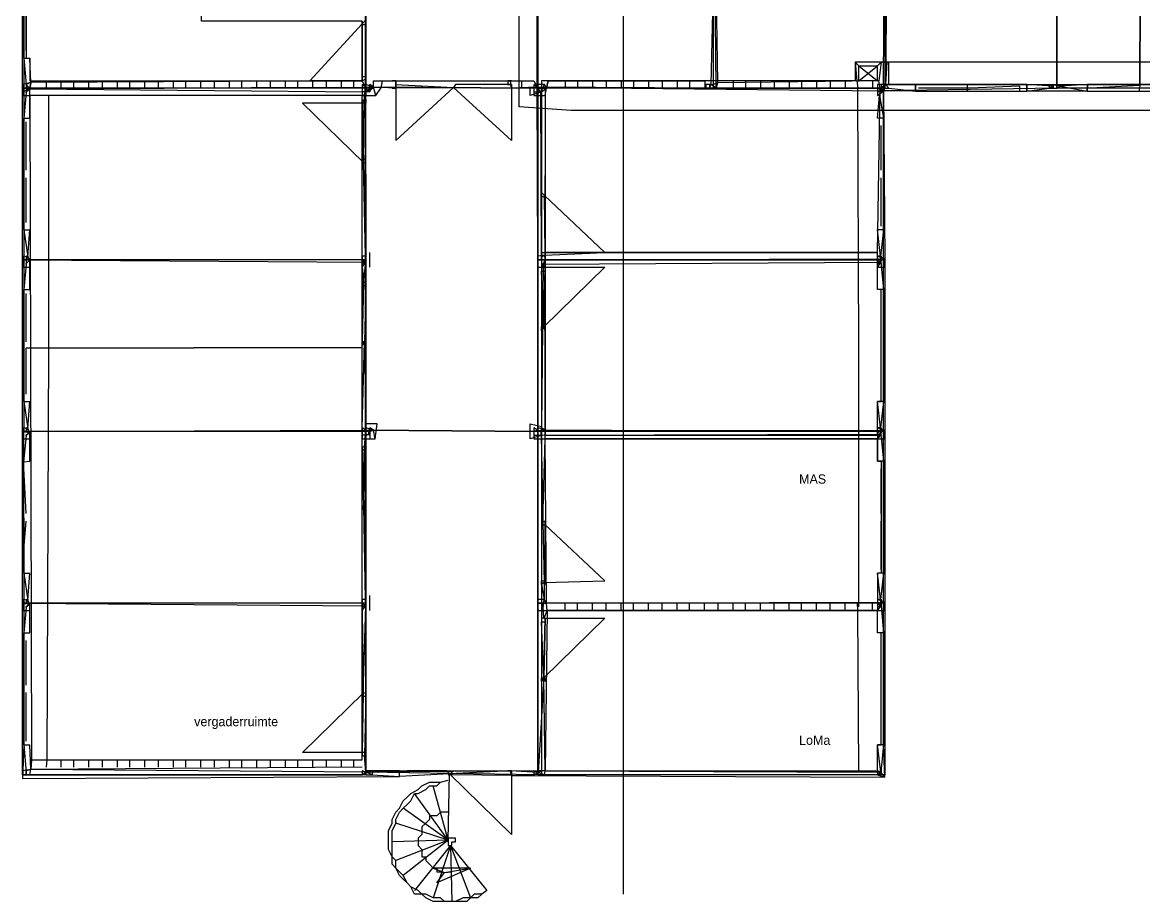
# Model space of a CAD drawing. Header units: metres. Extents: x -641 to 2745, y -1284 to 599.
# Drawn here: x 553 to 853.2, y -783 to -547.4 of the extents above; entities that cross this region are included whole.
import ezdxf

# ---------------------------------------------------------------- set-up
doc = ezdxf.new("R2010")
doc.units = ezdxf.units.M

msp = doc.modelspace()

# ---------------------------------------------------------------- linework, layer by layer
for p, q in [((852.5, -475), (852.25, -564.25)), ((852.25, -564.25), (852.5, -475)), ((737.43, -564), (738.5, -517)), ((738.5, -517), (739.11, -563.56)), ((553.4, -527), (553.4, -557)), ((553.4, -557), (553.4, -527)), ((554, -555), (554, -543)), ((645, -549), (645, -562.5)), ((553.4, -557), (553.4, -573)), ((553.4, -557), (554, -564)), ((553.4, -557), (555, -557)), ((555.22, -563.44), (555, -557)), ((852.5, -558), (784.5, -558)), ((898.5, -558), (852.5, -558)), ((555.22, -563.44), (555, -565.19)), ((555.22, -563.44), (555, -565.19)), ((555.22, -563.44), (555, -565.19)), ((555.22, -563.44), (555, -565.19)), ((644, -563), (555.22, -563.44)), ((559.33, -563), (559.33, -565)), ((559.33, -563), (559.33, -565)), ((559.33, -563), (559.33, -565)), ((563.33, -563), (563.33, -565)), ((563.33, -563), (563.33, -565)), ((563.33, -563), (563.33, -565)), ((566.67, -563), (566.67, -565)), ((566.67, -563), (566.67, -565)), ((566.67, -563), (566.67, -565)), ((570.67, -563), (570.67, -565)), ((570.67, -563), (570.67, -565)), ((570.67, -563), (570.67, -565)), ((574.33, -563), (574.33, -565)), ((574.33, -563), (574.33, -565)), ((574.33, -563), (574.33, -565)), ((578.33, -563), (578.33, -565)), ((578.33, -563), (578.33, -565)), ((578.33, -563), (578.33, -565)), ((581.67, -563), (581.67, -565)), ((581.67, -563), (581.67, -565)), ((581.67, -563), (581.67, -565)), ((585.67, -563), (585.67, -565)), ((585.67, -563), (585.67, -565)), ((585.67, -563), (585.67, -565)), ((589.33, -563), (589.33, -565)), ((589.33, -563), (589.33, -565)), ((589.33, -563), (589.33, -565)), ((593.33, -563), (593.33, -565)), ((593.33, -563), (593.33, -565)), ((593.33, -563), (593.33, -565)), ((596.67, -563), (596.67, -565)), ((596.67, -563), (596.67, -565)), ((596.67, -563), (596.67, -565)), ((600.67, -563), (600.67, -565)), ((600.67, -563), (600.67, -565)), ((600.67, -563), (600.67, -565)), ((604.33, -563), (604.33, -565)), ((604.33, -563), (604.33, -565)), ((604.33, -563), (604.33, -565)), ((608.33, -563), (608.33, -565)), ((608.33, -563), (608.33, -565)), ((608.33, -563), (608.33, -565)), ((611.67, -563), (611.67, -565)), ((611.67, -563), (611.67, -565)), ((611.67, -563), (611.67, -565)), ((615.67, -563), (615.67, -565)), ((615.67, -563), (615.67, -565)), ((615.67, -563), (615.67, -565)), ((619.33, -563), (619.33, -565)), ((619.33, -563), (619.33, -565)), ((619.33, -563), (619.33, -565)), ((623.33, -563), (623.33, -565)), ((623.33, -563), (623.33, -565)), ((623.33, -563), (623.33, -565)), ((626.67, -563), (626.67, -565)), ((626.67, -563), (626.67, -565)), ((626.67, -563), (626.67, -565)), ((630.67, -563), (630.67, -565)), ((630.67, -563), (630.67, -565)), ((630.67, -563), (630.67, -565)), ((634.33, -563), (634.33, -565)), ((634.33, -563), (634.33, -565)), ((634.33, -563), (634.33, -565)), ((638.33, -563), (638.33, -565)), ((638.33, -563), (638.33, -565)), ((638.33, -563), (638.33, -565)), ((641.67, -563), (641.67, -565)), ((641.67, -563), (641.67, -565)), ((641.67, -563), (641.67, -565)), ((644.89, -564.72), (644, -563)), ((647, -564.73), (647, -563)), ((647, -563), (653, -563)), ((649.33, -563), (649, -565)), ((649.33, -563), (649, -565)), ((649.33, -563), (649, -565)), ((653, -563), (683.75, -563)), ((653, -563), (653, -565)), ((683.75, -563), (690, -563)), ((684, -565), (683.75, -563)), ((686.67, -563), (686.67, -565)), ((686.67, -563), (686.67, -565)), ((686.67, -563), (686.67, -565)), ((690, -563), (690.88, -564.71)), ((693.8, -563), (693.33, -565)), ((693.8, -563), (693.33, -565)), ((693.8, -563), (693.33, -565)), ((693.33, -565), (693.8, -563)), ((693.8, -563), (735.75, -563)), ((698.33, -563), (698.33, -565)), ((698.33, -563), (698.33, -565)), ((698.33, -563), (698.33, -565)), ((701.67, -563), (701.67, -565)), ((701.67, -563), (701.67, -565)), ((701.67, -563), (701.67, -565)), ((705.67, -563), (705.67, -565)), ((705.67, -563), (705.67, -565)), ((705.67, -563), (705.67, -565)), ((709.33, -563), (709.33, -565)), ((709.33, -563), (709.33, -565)), ((709.33, -563), (709.33, -565)), ((713.33, -563), (713.33, -565)), ((713.33, -563), (713.33, -565)), ((713.33, -563), (713.33, -565)), ((716.67, -563), (716.67, -565)), ((716.67, -563), (716.67, -565)), ((716.67, -563), (716.67, -565)), ((720.67, -563), (720.67, -565)), ((720.67, -563), (720.67, -565)), ((720.67, -563), (720.67, -565)), ((724.33, -563), (724.33, -565)), ((724.33, -563), (724.33, -565)), ((724.33, -563), (724.33, -565)), ((728.33, -563), (728.33, -565)), ((728.33, -563), (728.33, -565)), ((728.33, -563), (728.33, -565)), ((731.67, -563), (731.67, -565)), ((731.67, -563), (731.67, -565)), ((731.67, -563), (731.67, -565)), ((735.75, -563), (735.75, -565)), ((735.75, -563), (735.75, -565)), ((735.75, -563), (735.75, -565)), ((739.11, -563.56), (738.82, -565)), ((739.11, -563.56), (738.82, -565)), ((739.11, -563.56), (738.82, -565)), ((782.33, -563), (739.11, -563.56)), ((743.33, -563), (743.33, -565)), ((743.33, -563), (743.33, -565)), ((743.33, -563), (743.33, -565)), ((746.67, -563), (746.67, -565)), ((746.67, -563), (746.67, -565)), ((746.67, -563), (746.67, -565)), ((750.67, -563), (750.67, -565)), ((750.67, -563), (750.67, -565)), ((750.67, -563), (750.67, -565)), ((754.33, -563), (754.33, -565)), ((754.33, -563), (754.33, -565)), ((754.33, -563), (754.33, -565)), ((758.33, -563), (758.33, -565)), ((758.33, -563), (758.33, -565)), ((758.33, -563), (758.33, -565)), ((761.67, -563), (761.67, -565)), ((761.67, -563), (761.67, -565)), ((761.67, -563), (761.67, -565)), ((765.67, -563), (765.67, -565)), ((765.67, -563), (765.67, -565)), ((765.67, -563), (765.67, -565)), ((769.33, -563), (769.33, -565)), ((769.33, -563), (769.33, -565)), ((769.33, -563), (769.33, -565)), ((773.33, -563), (773.33, -565)), ((773.33, -563), (773.33, -565)), ((773.33, -563), (773.33, -565)), ((776.5, -563), (776.75, -565)), ((776.5, -563), (776.75, -565)), ((776.5, -563), (776.75, -565)), ((780.67, -563), (780.67, -565)), ((780.67, -563), (780.67, -565)), ((780.67, -563), (780.67, -565)), ((782.67, -565), (782.33, -563)), ((792.2, -564), (784.15, -564)), ((792.2, -564), (792.17, -565.83)), ((792.2, -564), (792.17, -565.83)), ((792.17, -565.83), (792.2, -564)), ((822, -564), (792.2, -564)), ((806, -564), (806, -566)), ((828.89, -564.44), (822, -564)), ((822, -564), (822, -565.8)), ((822, -565.8), (822, -564)), ((838.2, -564), (830.92, -564.46)), ((830.92, -564.46), (838.17, -565.83)), ((838.2, -564), (838.17, -565.83)), ((838.2, -564), (838.17, -565.83)), ((838.17, -565.83), (838.2, -564)), ((868, -564), (838.2, -564)), ((852.25, -564.25), (839, -565)), ((852.25, -564.25), (852, -566)), ((554, -566.2), (553.4, -573)), ((555, -565.19), (644.89, -564.72)), ((555, -565.19), (644, -566)), ((555, -573), (555, -567)), ((644.6, -567), (555, -567)), ((560, -567), (560, -634.5)), ((644.6, -567), (644.5, -569)), ((644.5, -569), (644.6, -567)), ((644.6, -567), (647.67, -567)), ((653, -565), (647, -564.73)), ((647.67, -567), (649, -565)), ((690.88, -564.71), (684, -565)), ((689, -567), (689, -565)), ((691.87, -566.07), (689, -567)), ((692, -610.25), (691.87, -566.07)), ((693, -567), (692.88, -609.75)), ((735.75, -565), (693.33, -565)), ((738.82, -565), (782.67, -565)), ((777, -634.5), (776.75, -565)), ((782, -573), (782.5, -567)), ((782.5, -567), (783.6, -573)), ((783.6, -573), (783.57, -565.71)), ((792.17, -565.83), (783.57, -565.71)), ((785, -565), (792.17, -565.83)), ((792.17, -565.83), (822, -565.8)), ((806.75, -565), (793, -565)), ((820, -564.5), (806.75, -565)), ((806.75, -565), (806.75, -565)), ((820, -564.5), (820, -566)), ((822, -565.8), (828, -565)), ((838.17, -565.83), (822, -565.8)), ((838.17, -565.83), (868, -565.8)), ((644.38, -584.88), (644.5, -569)), ((553.4, -573), (555, -573)), ((553.4, -573), (553.4, -603)), ((553.4, -603), (553.4, -573)), ((783.6, -573), (782, -573)), ((783.6, -573), (783.6, -603)), ((783.6, -603), (783.6, -573)), ((554, -587), (554, -574)), ((783, -587), (783, -575)), ((644.86, -610), (644.38, -584.88)), ((644.38, -584.88), (644.86, -610)), ((554, -601), (554, -589)), ((783, -602), (783, -589)), ((692.8, -593.8), (692.88, -609.75)), ((553.4, -603), (553.4, -619)), ((553.4, -603), (554.44, -610.22)), ((553.4, -603), (555, -603)), ((554.44, -610.22), (555, -603)), ((782.83, -610), (782, -603)), ((783.6, -603), (782, -603)), ((783.6, -603), (782.83, -610)), ((783.6, -619), (783.6, -603)), ((646, -613), (646, -609)), ((691, -613), (691, -609)), ((554, -612.2), (553.4, -619)), ((644.33, -617), (645, -611.65)), ((692.5, -612.25), (692, -655.67)), ((782.93, -611.71), (692.5, -612.25)), ((693, -611), (782, -611)), ((782.93, -611.71), (783.6, -619)), ((555, -619), (555, -613)), ((644, -613), (644.33, -617)), ((692.67, -629), (692, -614)), ((693, -656.58), (693, -613)), ((782, -619), (782, -613)), ((645, -618), (644.6, -633)), ((553.4, -619), (555, -619)), ((553.4, -619), (553.4, -649)), ((553.4, -649), (553.4, -619)), ((554, -633), (554, -620)), ((783.6, -619), (782, -619)), ((783, -634.5), (783, -621)), ((783.6, -619), (783.6, -649)), ((783.6, -649), (783.6, -619)), ((644, -656), (644.6, -633)), ((644.6, -633), (645, -656.62)), ((644, -634.5), (554, -634.67)), ((554, -634.67), (644, -634.5)), ((554, -647), (554, -634.67)), ((560, -634.5), (559.5, -745)), ((777, -704), (777, -634.5)), ((783, -648), (783, -634.5)), ((553.4, -649), (553.33, -665.17)), ((553.4, -649), (554.44, -656.22)), ((553.4, -649), (555, -649)), ((554.44, -656.22), (555, -649)), ((782.83, -656), (782, -649)), ((783.6, -649), (782, -649)), ((783.6, -649), (782.83, -656)), ((783.6, -665), (783.6, -649)), ((648, -655), (645, -655)), ((647.5, -659), (648, -655)), ((689, -659), (689, -655)), ((689, -655), (692, -655.67)), ((693, -656.58), (782, -657)), ((554, -658.2), (553.33, -665.17)), ((555, -665), (555, -659)), ((644.6, -661.2), (644.8, -659)), ((644.8, -659), (644.6, -661.2)), ((644.8, -659), (647.5, -659)), ((691.94, -658.06), (689, -659)), ((782.87, -657.8), (691.94, -658.06)), ((691.94, -658.06), (692.4, -681.2)), ((692.4, -681.2), (693, -659)), ((782, -665), (782, -659)), ((782.87, -657.8), (783.6, -665)), ((644.43, -677), (644.6, -661.2)), ((553.33, -665.17), (555, -665)), ((554, -679), (553.33, -665.17)), ((553.33, -665.17), (553.4, -695)), ((553.4, -695), (553.33, -665.17)), ((783.6, -665), (782, -665)), ((783.6, -665), (783.6, -695)), ((783.6, -695), (783.6, -665)), ((783, -679), (783, -667)), ((644.43, -677), (644.86, -702)), ((644.86, -702), (644.43, -677)), ((553, -693), (554, -681)), ((692.4, -681.2), (692.75, -697.5)), ((783, -694), (783, -681)), ((553.4, -695), (553.4, -711)), ((553.4, -695), (554.44, -702.22)), ((553.4, -695), (555, -695)), ((554.44, -702.22), (555, -695)), ((782.83, -702), (782, -695)), ((783.6, -695), (782, -695)), ((783.6, -695), (782.83, -702)), ((783.6, -711), (783.6, -695)), ((692, -698), (692.71, -702)), ((692.75, -697.5), (692.71, -702)), ((646, -705), (646, -701)), ((691, -705), (691, -701)), ((554, -704.2), (553.4, -711)), ((555, -711), (555, -705)), ((644, -705), (644.29, -727.14)), ((644.29, -727.14), (645, -703.71)), ((692.6, -707), (692.5, -704)), ((693.5, -705), (692.6, -707)), ((693.5, -705), (693.36, -703)), ((693.5, -705), (693.36, -703)), ((693.5, -705), (693.36, -703)), ((782, -703), (693.36, -703)), ((693.5, -705), (782, -705)), ((698.33, -705), (698.33, -703)), ((698.33, -705), (698.33, -703)), ((698.33, -705), (698.33, -703)), ((701.67, -705), (701.67, -703)), ((701.67, -705), (701.67, -703)), ((701.67, -705), (701.67, -703)), ((705.67, -705), (705.67, -703)), ((705.67, -705), (705.67, -703)), ((705.67, -705), (705.67, -703)), ((709.33, -705), (709.33, -703)), ((709.33, -705), (709.33, -703)), ((709.33, -705), (709.33, -703)), ((713.33, -705), (713.33, -703)), ((713.33, -705), (713.33, -703)), ((713.33, -705), (713.33, -703)), ((716.67, -705), (716.67, -703)), ((716.67, -705), (716.67, -703)), ((716.67, -705), (716.67, -703)), ((720.67, -705), (720.67, -703)), ((720.67, -705), (720.67, -703)), ((720.67, -705), (720.67, -703)), ((724.33, -705), (724.33, -703)), ((724.33, -705), (724.33, -703)), ((724.33, -705), (724.33, -703)), ((728.33, -705), (728.33, -703)), ((728.33, -705), (728.33, -703)), ((728.33, -705), (728.33, -703)), ((731.67, -705), (731.67, -703)), ((731.67, -705), (731.67, -703)), ((731.67, -705), (731.67, -703)), ((735.67, -705), (735.67, -703)), ((735.67, -705), (735.67, -703)), ((735.67, -705), (735.67, -703)), ((739.33, -705), (739.33, -703)), ((739.33, -705), (739.33, -703)), ((739.33, -705), (739.33, -703)), ((743.33, -705), (743.33, -703)), ((743.33, -705), (743.33, -703)), ((743.33, -705), (743.33, -703)), ((746.67, -705), (746.67, -703)), ((746.67, -705), (746.67, -703)), ((746.67, -705), (746.67, -703)), ((750.67, -705), (750.67, -703)), ((750.67, -705), (750.67, -703)), ((750.67, -705), (750.67, -703)), ((754.33, -705), (754.33, -703)), ((754.33, -705), (754.33, -703)), ((754.33, -705), (754.33, -703)), ((758.33, -705), (758.33, -703)), ((758.33, -705), (758.33, -703)), ((758.33, -705), (758.33, -703)), ((761.67, -705), (761.67, -703)), ((761.67, -705), (761.67, -703)), ((761.67, -705), (761.67, -703)), ((765.67, -705), (765.67, -703)), ((765.67, -705), (765.67, -703)), ((765.67, -705), (765.67, -703)), ((769.33, -705), (769.33, -703)), ((769.33, -705), (769.33, -703)), ((769.33, -705), (769.33, -703)), ((773.33, -705), (773.33, -703)), ((773.33, -705), (773.33, -703)), ((773.33, -705), (773.33, -703)), ((776.75, -705), (776.67, -703)), ((776.75, -705), (776.67, -703)), ((776.75, -705), (776.67, -703)), ((777, -748), (776.75, -705)), ((780.67, -705), (780.67, -703)), ((780.67, -705), (780.67, -703)), ((780.67, -705), (780.67, -703)), ((782, -711), (782, -705)), ((783, -703.77), (783.6, -711)), ((692.62, -723), (692, -708)), ((553.4, -711), (555, -711)), ((553.4, -711), (553.4, -741)), ((553.4, -741), (553.4, -711)), ((783.6, -711), (782, -711)), ((783.6, -711), (783.6, -741)), ((783.6, -741), (783.6, -711)), ((554, -725), (554, -713)), ((783, -725), (783, -713)), ((692.62, -723), (691.08, -748.38)), ((693, -748), (692.62, -723)), ((554, -740), (554, -727)), ((645, -728), (644.6, -743.8)), ((783, -740), (783, -727)), ((553.4, -741), (553, -750)), ((553.4, -741), (554, -748.4)), ((553.4, -741), (555, -741)), ((555.22, -747.56), (555, -741)), ((782.92, -748.33), (782, -741)), ((783.6, -741), (782, -741)), ((783.6, -741), (782.92, -748.33)), ((784, -749.67), (783.6, -741)), ((645, -748.35), (644.6, -743.8)), ((644.6, -743.8), (645, -748.35)), ((555.4, -745), (555.22, -747.56)), ((555.4, -745), (555.22, -747.56)), ((555.4, -745), (555.22, -747.56)), ((644, -747), (555.22, -747.56)), ((645, -748.35), (555.22, -747.56)), ((555.4, -745), (644, -745)), ((559.5, -745), (559.33, -747)), ((559.5, -745), (559.33, -747)), ((559.5, -745), (559.33, -747)), ((563.33, -745), (563.33, -747)), ((563.33, -745), (563.33, -747)), ((563.33, -745), (563.33, -747)), ((566.67, -745), (566.67, -747)), ((566.67, -745), (566.67, -747)), ((566.67, -745), (566.67, -747)), ((570.67, -745), (570.67, -747)), ((570.67, -745), (570.67, -747)), ((570.67, -745), (570.67, -747)), ((574.33, -745), (574.33, -747)), ((574.33, -745), (574.33, -747)), ((574.33, -745), (574.33, -747)), ((578.33, -745), (578.33, -747)), ((578.33, -745), (578.33, -747)), ((578.33, -745), (578.33, -747)), ((581.67, -745), (581.67, -747)), ((581.67, -745), (581.67, -747)), ((581.67, -745), (581.67, -747)), ((585.67, -745), (585.67, -747)), ((585.67, -745), (585.67, -747)), ((585.67, -745), (585.67, -747)), ((589.33, -745), (589.33, -747)), ((589.33, -745), (589.33, -747)), ((589.33, -745), (589.33, -747)), ((593.33, -745), (593.33, -747)), ((593.33, -745), (593.33, -747)), ((593.33, -745), (593.33, -747)), ((596.67, -745), (596.67, -747)), ((596.67, -745), (596.67, -747)), ((596.67, -745), (596.67, -747)), ((600.67, -745), (600.67, -747)), ((600.67, -745), (600.67, -747)), ((600.67, -745), (600.67, -747)), ((604.33, -745), (604.33, -747)), ((604.33, -745), (604.33, -747)), ((604.33, -745), (604.33, -747)), ((608.33, -745), (608.33, -747)), ((608.33, -745), (608.33, -747)), ((608.33, -745), (608.33, -747)), ((611.67, -745), (611.67, -747)), ((611.67, -745), (611.67, -747)), ((611.67, -745), (611.67, -747)), ((615.67, -745), (615.67, -747)), ((615.67, -745), (615.67, -747)), ((615.67, -745), (615.67, -747)), ((619.33, -745), (619.33, -747)), ((619.33, -745), (619.33, -747)), ((619.33, -745), (619.33, -747)), ((623.33, -745), (623.33, -747)), ((623.33, -745), (623.33, -747)), ((623.33, -745), (623.33, -747)), ((626.67, -745), (626.67, -747)), ((626.67, -745), (626.67, -747)), ((626.67, -745), (626.67, -747)), ((630.67, -745), (630.67, -747)), ((630.67, -745), (630.67, -747)), ((630.67, -745), (630.67, -747)), ((634.33, -745), (634.33, -747)), ((634.33, -745), (634.33, -747)), ((634.33, -745), (634.33, -747)), ((638.33, -745), (638.33, -747)), ((638.33, -745), (638.33, -747)), ((638.33, -745), (638.33, -747)), ((641.67, -745), (641.67, -747)), ((641.67, -745), (641.67, -747)), ((641.67, -745), (641.67, -747)), ((553, -750), (654, -749.5)), ((555, -749), (644, -749)), ((646.67, -749), (654, -749.5)), ((654, -748), (647, -748)), ((654, -749.5), (654, -748)), ((654, -748), (666.67, -748)), ((667.4, -748.8), (654, -749.5)), ((666.67, -748), (656, -748)), ((667, -766.5), (667.4, -748.8)), ((683.75, -748), (667.4, -748.8)), ((691.08, -748.38), (683.75, -748)), ((684, -749.2), (690, -749)), ((684, -749.2), (784, -749.67)), ((782, -749), (692.83, -749)), ((693, -748), (782.92, -748.33)), ((667, -766.5), (663, -752)), ((667, -766.5), (658, -754)), ((667, -766.5), (655, -758)), ((667, -766.5), (653, -762)), ((667, -766.5), (652, -767)), ((667, -766.5), (653, -772)), ((667, -766.5), (655, -776)), ((667.6, -768), (658, -780)), ((667.6, -768), (663, -782)), ((667.6, -768), (677.33, -780)), ((667.6, -768), (673, -782)), ((667.6, -768), (668, -783)), ((673, -774), (663, -774)), ((663, -774), (666, -775.2)), ((673, -774), (664, -778)), ((666, -775.2), (673, -774)), ((664, -778), (666, -775.2)), ((666, -775.2), (668, -775))]:
    msp.add_line(p, q)
for points in [[(714, -781), (714, -119)], [(865, -571), (850, -571), (835, -571), (820, -571), (805, -571), (790, -571), (775, -571), (760, -571), (745, -571), (730, -571), (715, -571), (700, -571), (686, -570), (686, -555), (686, -540)], [(644, -563), (630, -563), (644, -547.75)], [(777, -559), (782, -563), (777, -563), (782, -559)], [(653, -565), (653, -579), (668.4, -564.8)], [(684, -565), (684, -579), (668.4, -564.8)], [(644.5, -569), (628, -569), (644.38, -584.88)], [(692.88, -609.75), (709, -609), (692.8, -593.8)], [(693, -613), (709, -613), (692.67, -629)], [(692.75, -697.5), (709, -697), (693, -682)], [(692.6, -707), (709, -707), (692.62, -723)], [(644, -743), (628, -743), (644.29, -727.14)], [(677.33, -780), (676, -781), (675, -782), (673, -782), (672, -783), (670, -783), (668, -783), (666, -783), (665, -783), (663, -783), (661, -782), (660, -781), (658, -781), (657, -779), (656, -778), (655, -777), (654, -776), (653, -774), (652, -773), (652, -771), (651, -769), (651, -768), (651, -766), (651, -764), (652, -762), (652, -761), (653, -759), (654, -758), (655, -756), (656, -755), (657, -754), (659, -753), (660, -752), (662, -751), (664, -751), (665, -751), (667, -750.5)], [(677.33, -780), (676, -781), (674, -781), (673, -782), (671, -782), (669, -783), (668, -783), (666, -783), (665, -782), (663, -782), (661, -781), (660, -781), (659, -780), (657, -779), (656, -778), (655, -776), (654, -775), (653, -774), (653, -772), (652, -771), (652, -769), (652, -767), (652, -766), (652, -764), (653, -762), (653, -761), (654, -759), (655, -758), (656, -757), (657, -756), (658, -754), (659, -754), (661, -753), (662, -752), (664, -752), (665, -751), (667, -750.5)], [(684, -749.2), (684, -765), (667.4, -748.8)], [(667, -759), (666, -759), (665, -759), (665, -759), (664, -760), (663, -760), (662, -760), (662, -761), (661, -762), (661, -762), (660, -763), (660, -764), (660, -765), (659, -766), (659, -766), (659, -767), (659, -768), (660, -769), (660, -770), (660, -771), (661, -771), (661, -772), (662, -773), (662, -773), (663, -774), (664, -774), (664, -775), (665, -775), (666, -775.2)]]:
    msp.add_lwpolyline(points)
for points in [[(645, -472.61), (691, -473), (691, -565), (644.89, -564.72)], [(691, -472.62), (738, -473), (738, -565), (690.88, -564.71)], [(737.87, -473.8), (784, -473), (784, -565), (738.82, -565)], [(784.05, -473.89), (830, -473), (830, -565), (783.57, -565.71)], [(830, -472.8), (876, -473), (876, -565), (830, -565)], [(644.75, -475), (692, -475), (692, -541), (784, -541), (784, -558), (776, -558), (776, -563), (692, -563), (692, -748), (645, -748.35)], [(784.15, -564), (876, -564), (876, -475), (785, -475)], [(644.94, -519.65), (645, -565), (553, -565), (553, -519)], [(555.2, -521), (555, -527), (554, -527), (554, -557), (555, -557), (555, -563), (644, -563), (644, -547), (601, -547), (601.5, -521)], [(645, -546.67), (645, -547), (645, -547), (645, -548), (644, -548), (644, -548), (644, -548), (644, -547), (644, -547), (644, -547.75)], [(644, -547.75), (644, -563), (644, -563), (644, -547.75)], [(776.5, -563), (777, -563), (777, -559), (776, -558)], [(777, -559), (782, -559), (783, -558), (776, -558)], [(782.33, -563), (782, -563), (782, -559), (783, -558)], [(784.15, -564), (785, -564), (785, -558), (784.5, -558)], [(555.22, -563.44), (553, -564), (553, -565), (555, -565.19)], [(555.22, -563.44), (553, -564), (553, -565), (555, -565.19)], [(555.22, -563.44), (554, -564), (554, -565), (555, -565.19)], [(554, -564), (554, -564), (554, -565), (555, -565.19)], [(554, -564), (554, -564), (554, -565), (555, -565.19)], [(645, -562.5), (645, -563), (645, -563), (645, -562), (644, -562), (644, -563), (644, -563), (644, -563), (644, -563), (644, -563)], [(644.89, -564.72), (644, -564), (644, -565), (644.89, -564.72)], [(644.89, -564.72), (644, -564), (644, -565), (644.89, -564.72)], [(644.89, -564.72), (644, -564), (644, -565), (644.89, -564.72)], [(644.89, -564.72), (644, -564), (644, -565), (644.89, -564.72)], [(644.89, -564.72), (645, -564), (645, -565), (644.89, -564.72)], [(647, -564.73), (645, -564), (645, -565), (647, -564.73)], [(646, -564), (646, -564), (646, -565), (645.71, -565.86)], [(646, -564), (646, -564), (646, -565), (645.71, -565.86)], [(647, -564.73), (646, -564), (646, -565), (647, -564.73)], [(647, -564.73), (646, -564), (646, -565), (647, -564.73)], [(653, -563), (652, -563), (652, -563), (653, -563), (653, -564), (653, -564), (653, -565), (652, -565), (652, -565), (653, -565)], [(668.4, -564.8), (653, -565), (653, -564), (668.4, -564.8)], [(668.4, -564.8), (684, -565), (684, -564), (669, -564)], [(683.75, -563), (684, -563), (684, -563), (683, -563), (683, -564), (684, -564), (684, -565), (684, -565), (684, -565), (684, -565)], [(690.88, -564.71), (690, -564), (690, -565), (690.88, -564.71)], [(690.88, -564.71), (690, -564), (690, -565), (690.88, -564.71)], [(690.88, -564.71), (690, -564), (690, -565), (690.88, -564.71)], [(690.88, -564.71), (690, -564), (690, -565), (690.88, -564.71)], [(690.88, -564.71), (691, -564), (691, -565), (690.88, -564.71)], [(692.8, -564), (691, -564), (691, -565), (693.33, -565)], [(692.8, -564), (692, -564), (692, -565), (691.87, -566.07)], [(692.8, -564), (692, -564), (692, -565), (693.33, -565)], [(692.8, -564), (692, -564), (692, -565), (693.33, -565)], [(692.8, -564), (692, -564), (692, -565), (693.33, -565)], [(737.43, -564), (736, -564), (736, -565), (737, -565)], [(737.43, -564), (736, -564), (736, -565), (737, -565)], [(737.43, -564), (736, -564), (736, -565), (737, -565)], [(737.43, -564), (736, -564), (736, -565), (738.82, -565)], [(737.43, -564), (737, -564), (737, -565), (737, -565)], [(737.43, -564), (738, -564), (738, -565), (738.82, -565)], [(739.11, -563.56), (738, -564), (738, -565), (738.82, -565)], [(739.11, -563.56), (738, -564), (738, -565), (738.82, -565)], [(739.11, -563.56), (738, -564), (738, -565), (738.82, -565)], [(739.11, -563.56), (738, -564), (738, -565), (738.82, -565)], [(784.15, -564), (782, -564), (782, -565), (782.67, -565)], [(784.15, -564), (782, -564), (782, -565), (782.67, -565)], [(784.15, -564), (782, -564), (782, -565), (783.57, -565.71)], [(784.15, -564), (783, -564), (783, -565), (782.67, -565)], [(784.15, -564), (783, -564), (783, -565), (782.67, -565)], [(784.15, -564), (784, -564), (784, -565), (783.57, -565.71)], [(784.15, -564), (784, -564), (784, -565), (785, -565)], [(784.15, -564), (784, -564), (784, -565), (785, -565)], [(784.15, -564), (784, -564), (784, -565), (785, -565)], [(784.15, -564), (784, -564), (784, -565), (785, -565)], [(828.89, -564.44), (828, -564), (828, -565), (828.89, -564.44)], [(828.89, -564.44), (828, -564), (828, -565), (828.89, -564.44)], [(830.92, -564.46), (828, -564), (828, -565), (830, -565)], [(828.89, -564.44), (829, -564), (829, -565), (828.89, -564.44)], [(828.89, -564.44), (829, -564), (829, -565), (828.89, -564.44)], [(830.92, -564.46), (830, -564), (830, -565), (830.92, -564.46)], [(830.92, -564.46), (830, -564), (830, -565), (830.92, -564.46)], [(830.92, -564.46), (830, -564), (830, -565), (830.92, -564.46)], [(830.92, -564.46), (830, -564), (830, -565), (830.92, -564.46)], [(830.92, -564.46), (830, -564), (830, -565), (830.92, -564.46)], [(644.89, -564.72), (645, -611), (553, -611), (553, -565)], [(555, -565.19), (553, -565), (553, -566), (555, -565.19)], [(555, -565.19), (553, -565), (553, -567), (555, -567)], [(555, -565.19), (554, -565), (554, -566), (555, -565.19)], [(554, -566.2), (554, -566), (554, -566), (554, -566.2)], [(554, -566.2), (554, -566), (554, -566), (554, -566.2)], [(644, -745), (644, -567), (555, -567), (555.4, -745)], [(644.89, -564.72), (644, -565), (644, -566), (645.71, -565.86)], [(644.89, -564.72), (644, -565), (644, -566), (645.71, -565.86)], [(644.89, -564.72), (644, -565), (644, -567), (644.6, -567)], [(645.71, -565.86), (644, -566), (644, -566), (645.71, -565.86)], [(644.89, -564.72), (691, -565), (691, -657), (645, -656.62)], [(647, -564.73), (645, -565), (645, -567), (647.67, -567)], [(645.71, -565.86), (645, -566), (645, -566), (645.71, -565.86)], [(647, -564.73), (646, -565), (646, -566), (645.71, -565.86)], [(647, -564.73), (646, -565), (646, -566), (645.71, -565.86)], [(645.71, -565.86), (646, -566), (646, -566), (645.71, -565.86)], [(645.71, -565.86), (646, -566), (646, -566), (645.71, -565.86)], [(690.88, -564.71), (690, -565), (690, -566), (691.87, -566.07)], [(690.88, -564.71), (690, -565), (690, -566), (691.87, -566.07)], [(690.88, -564.71), (690, -565), (690, -567), (691, -567)], [(691.87, -566.07), (690, -566), (690, -566), (691.87, -566.07)], [(783.57, -565.71), (784, -611), (691, -611), (690.88, -564.71)], [(693.33, -565), (691, -565), (691, -567), (693, -567)], [(691.87, -566.07), (691, -566), (691, -566), (691.87, -566.07)], [(693.33, -565), (692, -565), (692, -566), (691.87, -566.07)], [(693.33, -565), (692, -565), (692, -566), (691.87, -566.07)], [(691.87, -566.07), (692, -566), (692, -566), (691.87, -566.07)], [(691.87, -566.07), (692, -566), (692, -566), (691.87, -566.07)], [(782.67, -565), (693, -565), (693, -609), (782, -609)], [(782.67, -565), (782, -565), (782, -566), (783.57, -565.71)], [(782.67, -565), (782, -565), (782, -566), (783.57, -565.71)], [(783.57, -565.71), (782, -565), (782, -567), (783.57, -565.71)], [(783.57, -565.71), (783, -566), (783, -566), (783.57, -565.71)], [(783.57, -565.71), (783, -566), (783, -566), (783.57, -565.71)], [(644.5, -569), (645, -568), (645, -568), (645, -569), (644, -569), (644, -569), (644, -569), (644, -568), (644, -568), (644.5, -569)], [(644.38, -584.88), (644, -569), (644, -569), (644.38, -584.88)], [(644.38, -584.88), (645, -585), (645, -585), (645, -584), (644, -584), (644, -585), (644, -585), (644, -585), (644, -585), (644.38, -584.88)], [(692, -593), (692, -593), (692, -593), (692, -594), (693, -594), (693, -594), (693, -594), (693, -593), (693, -593), (692.8, -593.8)], [(692.8, -593.8), (693, -609), (693, -609), (692.8, -593.8)], [(692, -610.25), (692, -610), (692, -610), (692, -609), (693, -609), (693, -609), (693, -609), (693, -610), (693, -610), (692.88, -609.75)], [(782, -609), (693, -609), (693, -611), (782, -611)], [(554.44, -610.22), (553, -610), (553, -611), (555, -611.14)], [(554.44, -610.22), (553, -610), (553, -611), (555, -611.14)], [(555, -611.14), (553, -611), (553, -613), (555, -613)], [(555, -611.14), (553, -611), (553, -613), (555, -613)], [(645, -611.65), (645, -657), (553, -657), (553, -611)], [(554.44, -610.22), (554, -610), (554, -611), (554.44, -610.22)], [(554.44, -610.22), (554, -610), (554, -611), (554.44, -610.22)], [(554.44, -610.22), (554, -610), (554, -611), (555, -611.14)], [(555, -611.14), (554, -611), (554, -612), (555, -611.14)], [(554, -612.2), (554, -612), (554, -612), (554, -612.2)], [(554, -612.2), (554, -612), (554, -612), (554, -612.2)], [(644.86, -610), (644, -610), (644, -611), (645, -611.65)], [(644.86, -610), (644, -610), (644, -611), (645, -611.65)], [(644.86, -610), (644, -610), (644, -611), (645, -611.65)], [(644.86, -610), (644, -610), (644, -611), (645, -611.65)], [(645, -611.65), (644, -611), (644, -612), (645, -611.65)], [(645, -611.65), (644, -611), (644, -613), (645, -611.65)], [(645, -611.65), (644, -611), (644, -613), (645, -611.65)], [(645, -611.65), (644, -612), (644, -612), (645, -611.65)], [(644.86, -610), (645, -610), (645, -611), (645, -611.65)], [(645, -611.65), (645, -612), (645, -612), (645, -611.65)], [(692.88, -609.75), (691, -610), (691, -611), (693, -611)], [(784, -610.75), (784, -657), (691, -657), (691, -611)], [(693, -611), (691, -611), (691, -613), (693, -613)], [(692.88, -609.75), (692, -610), (692, -611), (693, -611)], [(692.88, -609.75), (692, -610), (692, -611), (693, -611)], [(692.88, -609.75), (692, -610), (692, -611), (693, -611)], [(692, -610.25), (692, -610), (692, -611), (692, -610.25)], [(693, -611), (692, -611), (692, -612), (692.5, -612.25)], [(693, -611), (692, -611), (692, -613), (693, -613)], [(692.5, -612.25), (692, -612), (692, -612), (692.5, -612.25)], [(692.5, -612.25), (692, -612), (692, -612), (692.5, -612.25)], [(692.5, -612.25), (692, -613), (692, -613), (692, -614), (693, -614), (693, -613), (693, -613), (693, -613), (693, -613), (693, -613)], [(693, -611), (693, -658), (782, -658), (782, -649), (783, -649), (783, -619), (782, -619), (782, -611)], [(782.83, -610), (782, -610), (782, -611), (782.93, -611.71)], [(782.83, -610), (782, -610), (782, -611), (782.93, -611.71)], [(784, -610.75), (782, -610), (782, -611), (784, -610.75)], [(784, -610.75), (782, -611), (782, -613), (784, -613)], [(782.93, -611.71), (782, -611), (782, -612), (782.93, -611.71)], [(782.93, -611.71), (782, -611), (782, -613), (782.93, -611.71)], [(782.83, -610), (783, -610), (783, -611), (782.93, -611.71)], [(782.83, -610), (783, -610), (783, -611), (782.93, -611.71)], [(782.93, -611.71), (783, -612), (783, -612), (782.93, -611.71)], [(782.93, -611.71), (783, -612), (783, -612), (782.93, -611.71)], [(692.67, -629), (693, -613), (693, -613), (692.67, -629)], [(644.33, -617), (644, -633), (644, -633), (644.33, -617)], [(644.33, -617), (645, -617), (645, -617), (645, -618), (644, -618), (644, -617), (644, -617), (644, -617), (644, -617), (644.33, -617)], [(692.67, -629), (692, -630), (692, -630), (692, -629), (693, -629), (693, -629), (693, -629), (693, -630), (693, -630), (692.67, -629)], [(644.6, -633), (645, -634), (645, -634), (645, -633), (644, -633), (644, -633), (644, -633), (644, -634), (644, -634), (644.6, -633)], [(554.44, -656.22), (553, -656), (553, -657), (555, -657.29)], [(554.44, -656.22), (553, -656), (553, -657), (555, -657.29)], [(645, -656.62), (645, -703), (553, -703), (553, -657)], [(555, -657.29), (553, -657), (553, -659), (555, -659)], [(555, -657.29), (553, -657), (553, -659), (555, -659)], [(554.44, -656.22), (554, -656), (554, -657), (554.44, -656.22)], [(554.44, -656.22), (554, -656), (554, -657), (554.44, -656.22)], [(554.44, -656.22), (554, -656), (554, -657), (555, -657.29)], [(555, -657.29), (554, -658), (554, -658), (555, -657.29)], [(645, -656.62), (644, -656), (644, -657), (645, -656.62)], [(645, -656.62), (644, -656), (644, -657), (645, -656.62)], [(645, -656.62), (644, -656), (644, -657), (645, -656.62)], [(645, -656.62), (644, -656), (644, -657), (645, -656.62)], [(645, -656.62), (644, -657), (644, -659), (644.8, -659)], [(645, -656.62), (644, -657), (644, -659), (644.8, -659)], [(647, -656.62), (645, -656), (645, -657), (647, -656.62)], [(645, -656.62), (645, -656), (645, -657), (645, -656.62)], [(647, -656.62), (645, -657), (645, -659), (647.5, -659)], [(645, -656.62), (691, -657), (691, -749), (645, -748.35)], [(646, -656), (646, -656), (646, -657), (645.71, -657.86)], [(646, -656), (646, -656), (646, -657), (645.71, -657.86)], [(647, -656.62), (646, -656), (646, -657), (647, -656.62)], [(647, -656.62), (646, -656), (646, -657), (647, -656.62)], [(647, -656.62), (646, -657), (646, -659), (647.5, -659)], [(691, -656.62), (690, -656), (690, -657), (691, -656.62)], [(691, -656.62), (690, -656), (690, -657), (691, -656.62)], [(691, -656.62), (690, -656), (690, -657), (691, -656.62)], [(691, -656.62), (690, -656), (690, -657), (691, -656.62)], [(691, -656.62), (690, -657), (690, -659), (691, -659)], [(691, -656.62), (690, -657), (690, -659), (691, -659)], [(693, -656.58), (691, -656), (691, -657), (693, -656.58)], [(691, -656.62), (691, -656), (691, -657), (691, -656.62)], [(693, -656.58), (691, -657), (691, -659), (693, -659)], [(784, -656.75), (784, -703), (691, -703), (691, -656.62)], [(692, -655.67), (692, -656), (692, -657), (691.94, -658.06)], [(693, -656.58), (692, -656), (692, -657), (693, -656.58)], [(693, -656.58), (692, -656), (692, -657), (693, -656.58)], [(693, -656.58), (692, -656), (692, -657), (693, -656.58)], [(693, -656.58), (692, -657), (692, -659), (693, -659)], [(782.83, -656), (782, -656), (782, -657), (782.87, -657.8)], [(782.83, -656), (782, -656), (782, -657), (782.87, -657.8)], [(784, -656.75), (782, -656), (782, -657), (784, -656.75)], [(784, -656.75), (782, -657), (782, -659), (784, -659)], [(782.87, -657.8), (782, -657), (782, -659), (782.87, -657.8)], [(782.83, -656), (783, -656), (783, -657), (782.87, -657.8)], [(782.83, -656), (783, -656), (783, -657), (782.87, -657.8)], [(554, -658.2), (554, -658), (554, -658), (554, -658.2)], [(554, -658.2), (554, -658), (554, -658), (554, -658.2)], [(645.71, -657.86), (644, -658), (644, -658), (645.71, -657.86)], [(645.71, -657.86), (644, -658), (644, -658), (645.71, -657.86)], [(645.71, -657.86), (645, -658), (645, -658), (645.71, -657.86)], [(645.71, -657.86), (646, -658), (646, -658), (645.71, -657.86)], [(645.71, -657.86), (646, -658), (646, -658), (645.71, -657.86)], [(645.71, -657.86), (646, -658), (646, -658), (645.71, -657.86)], [(691.94, -658.06), (690, -658), (690, -658), (691.94, -658.06)], [(691.94, -658.06), (690, -658), (690, -658), (691.94, -658.06)], [(691.94, -658.06), (691, -658), (691, -658), (691.94, -658.06)], [(691.94, -658.06), (692, -658), (692, -658), (691.94, -658.06)], [(691.94, -658.06), (692, -658), (692, -658), (691.94, -658.06)], [(691.94, -658.06), (692, -658), (692, -658), (691.94, -658.06)], [(782, -659), (693, -659), (693, -658), (782.87, -657.8)], [(693.36, -703), (693, -659), (782, -659), (782, -665), (783, -665), (783, -695), (782, -695), (782, -703)], [(782.87, -657.8), (782, -658), (782, -658), (782.87, -657.8)], [(782.87, -657.8), (783, -658), (783, -658), (782.87, -657.8)], [(782.87, -657.8), (783, -658), (783, -658), (782.87, -657.8)], [(644.43, -677), (644, -661), (644, -661), (644.43, -677)], [(644.6, -661.2), (645, -661), (645, -661), (645, -662), (644, -662), (644, -661), (644, -661), (644, -661), (644, -661), (644.6, -661.2)], [(644.43, -677), (645, -678), (645, -678), (645, -677), (644, -677), (644, -677), (644, -677), (644, -678), (644, -678), (644.43, -677)], [(692.4, -681.2), (692, -681), (692, -681), (692, -682), (693, -682), (693, -682), (693, -682), (693, -681), (693, -681), (692.4, -681.2)], [(693, -682), (693, -697), (693, -697), (693, -682)], [(692, -698), (692, -698), (692, -698), (692, -697), (693, -697), (693, -697), (693, -697), (693, -698), (693, -698), (692.75, -697.5)], [(554.44, -702.22), (553, -702), (553, -703), (555, -703.29)], [(554.44, -702.22), (553, -702), (553, -703), (555, -703.29)], [(554.44, -702.22), (554, -702), (554, -703), (554.44, -702.22)], [(554.44, -702.22), (554, -702), (554, -703), (554.44, -702.22)], [(554.44, -702.22), (554, -702), (554, -703), (555, -703.29)], [(644.86, -702), (644, -702), (644, -703), (645, -703.71)], [(644.86, -702), (644, -702), (644, -703), (645, -703.71)], [(644.86, -702), (644, -702), (644, -703), (645, -703.71)], [(644.86, -702), (644, -702), (644, -703), (645, -703.71)], [(644.86, -702), (645, -702), (645, -703), (645, -703.71)], [(692.71, -702), (691, -702), (691, -703), (693.36, -703)], [(692.71, -702), (692, -702), (692, -703), (692.5, -704)], [(692.71, -702), (692, -702), (692, -703), (693.36, -703)], [(692.71, -702), (692, -702), (692, -703), (693.36, -703)], [(692.71, -702), (692, -702), (692, -703), (693.36, -703)], [(782.83, -702), (782, -702), (782, -703), (783, -703.77)], [(782.83, -702), (782, -702), (782, -703), (783, -703.77)], [(784, -702.75), (782, -702), (782, -703), (784, -702.75)], [(782.83, -702), (783, -702), (783, -703), (783, -703.77)], [(782.83, -702), (783, -702), (783, -703), (783, -703.77)], [(555, -703.29), (553, -703), (553, -705), (555, -705)], [(555, -703.29), (553, -703), (553, -705), (555, -705)], [(645, -703.71), (645, -749), (553, -749), (553, -703)], [(555, -703.29), (554, -704), (554, -704), (555, -703.29)], [(554, -704.2), (554, -704), (554, -704), (554, -704.2)], [(554, -704.2), (554, -704), (554, -704), (554, -704.2)], [(645, -703.71), (644, -703), (644, -705), (645, -703.71)], [(645, -703.71), (644, -703), (644, -705), (645, -703.71)], [(645, -703.71), (644, -704), (644, -704), (645, -703.71)], [(645, -703.71), (644, -704), (644, -704), (645, -703.71)], [(645, -703.71), (645, -704), (645, -704), (645, -703.71)], [(784, -702.75), (784, -749), (691, -749), (691, -703)], [(693.36, -703), (691, -703), (691, -705), (693.5, -705)], [(693.36, -703), (692, -703), (692, -705), (693.5, -705)], [(692.5, -704), (692, -704), (692, -704), (692.5, -704)], [(692.5, -704), (692, -704), (692, -704), (692.5, -704)], [(692.5, -704), (692, -704), (692, -704), (692.5, -704)], [(693.5, -705), (693, -748), (782, -748), (782, -741), (783, -741), (783, -711), (782, -711), (782, -705)], [(784, -702.75), (782, -703), (782, -705), (784, -705)], [(783, -703.77), (782, -703), (782, -705), (783, -703.77)], [(783, -703.77), (782, -704), (782, -704), (783, -703.77)], [(783, -703.77), (783, -704), (783, -704), (783, -703.77)], [(783, -703.77), (783, -704), (783, -704), (783, -703.77)], [(692.6, -707), (692, -707), (692, -707), (692, -708), (693, -708), (693, -707), (693, -707), (693, -707), (693, -707), (692.6, -707)], [(692.62, -723), (693, -707), (693, -707), (692.62, -723)], [(692.62, -723), (692, -724), (692, -724), (692, -723), (693, -723), (693, -723), (693, -723), (693, -724), (693, -724), (692.62, -723)], [(644.29, -727.14), (645, -727), (645, -727), (645, -728), (644, -728), (644, -727), (644, -727), (644, -727), (644, -727), (644.29, -727.14)], [(644.29, -727.14), (644, -743), (644, -743), (644.29, -727.14)], [(644.6, -743.8), (645, -744), (645, -744), (645, -743), (644, -743), (644, -743), (644, -743), (644, -744), (644, -744), (644.6, -743.8)], [(555.22, -747.56), (553, -748), (553, -749), (555, -749)], [(555.22, -747.56), (553, -748), (553, -749), (555, -749)], [(555.22, -747.56), (554, -748), (554, -749), (555, -749)], [(554, -748.4), (554, -748), (554, -749), (554, -748.4)], [(554, -748.4), (554, -748), (554, -749), (554, -748.4)], [(645, -748.35), (644, -748), (644, -749), (645, -748.35)], [(645, -748.35), (644, -748), (644, -749), (645, -748.35)], [(645, -748.35), (644, -748), (644, -749), (645, -748.35)], [(645, -748.35), (644, -748), (644, -749), (645, -748.35)], [(645, -748.35), (645, -748), (645, -749), (645, -748.35)], [(645, -748.35), (646, -748), (646, -749), (646.67, -749)], [(645, -748.35), (646, -748), (646, -749), (646.67, -749)], [(647, -748), (645, -748), (645, -749), (646.67, -749)], [(647, -748), (646, -748), (646, -749), (646.67, -749)], [(647, -748), (646, -748), (646, -749), (646.67, -749)], [(666.67, -748), (667, -748), (667, -748), (668, -748), (668, -748), (668, -748), (668, -749), (667, -749), (667, -749), (667.4, -748.8)], [(684, -749.2), (668, -749), (668, -748), (683.75, -748)], [(683.75, -748), (684, -748), (684, -748), (683, -748), (683, -748), (684, -748), (684, -749), (684, -749), (684, -749), (684, -749.2)], [(691.08, -748.38), (690, -748), (690, -749), (691.08, -748.38)], [(691.08, -748.38), (690, -748), (690, -749), (691.08, -748.38)], [(691.08, -748.38), (690, -748), (690, -749), (691.08, -748.38)], [(691.08, -748.38), (690, -748), (690, -749), (691.08, -748.38)], [(691.08, -748.38), (691, -748), (691, -749), (691.08, -748.38)], [(693, -748), (691, -748), (691, -749), (692.83, -749)], [(691.08, -748.38), (692, -748), (692, -749), (692.83, -749)], [(693, -748), (692, -748), (692, -749), (692.83, -749)], [(693, -748), (692, -748), (692, -749), (692.83, -749)], [(693, -748), (692, -748), (692, -749), (692.83, -749)], [(782.92, -748.33), (782, -748), (782, -749), (782.92, -748.33)], [(782.92, -748.33), (782, -748), (782, -749), (782.92, -748.33)], [(782.92, -748.33), (782, -748), (782, -749), (784, -749.67)], [(782.92, -748.33), (783, -748), (783, -749), (782.92, -748.33)], [(782.92, -748.33), (783, -748), (783, -749), (782.92, -748.33)], [(667, -766.5), (667, -767), (667, -767), (667, -767), (667, -767), (667, -767), (667, -767), (667, -768), (667, -768), (667, -768), (667, -768), (667, -768), (667, -768), (667, -768), (668, -768), (668, -768), (668, -768), (668, -768), (668, -768), (668, -768), (668, -768), (668, -768), (668, -768), (668, -768), (668, -767), (669, -767), (669, -767), (669, -767), (669, -767), (669, -767), (669, -767), (669, -767), (669, -767), (669, -767), (669, -766), (669, -766), (668, -766), (668, -766), (668, -766), (668, -766), (668, -766), (668, -766), (668, -766), (668, -766), (668, -766), (668, -766), (668, -766), (667, -766), (667, -766), (667, -766), (667, -766), (667, -766), (667, -766), (667, -766), (667, -766), (667, -766), (667, -766), (667, -767), (667, -767), (667, -766.5)]]:
    msp.add_lwpolyline(points, close=True)

# ---------------------------------------------------------------- texts
for s, p in [('MAS', (761, -671)), ('vergaderruimte', (599, -736)), ('LoMa', (761, -741))]:
    msp.add_text(s, height=2.5).set_placement(p)

doc.saveas('drawing.dxf')
